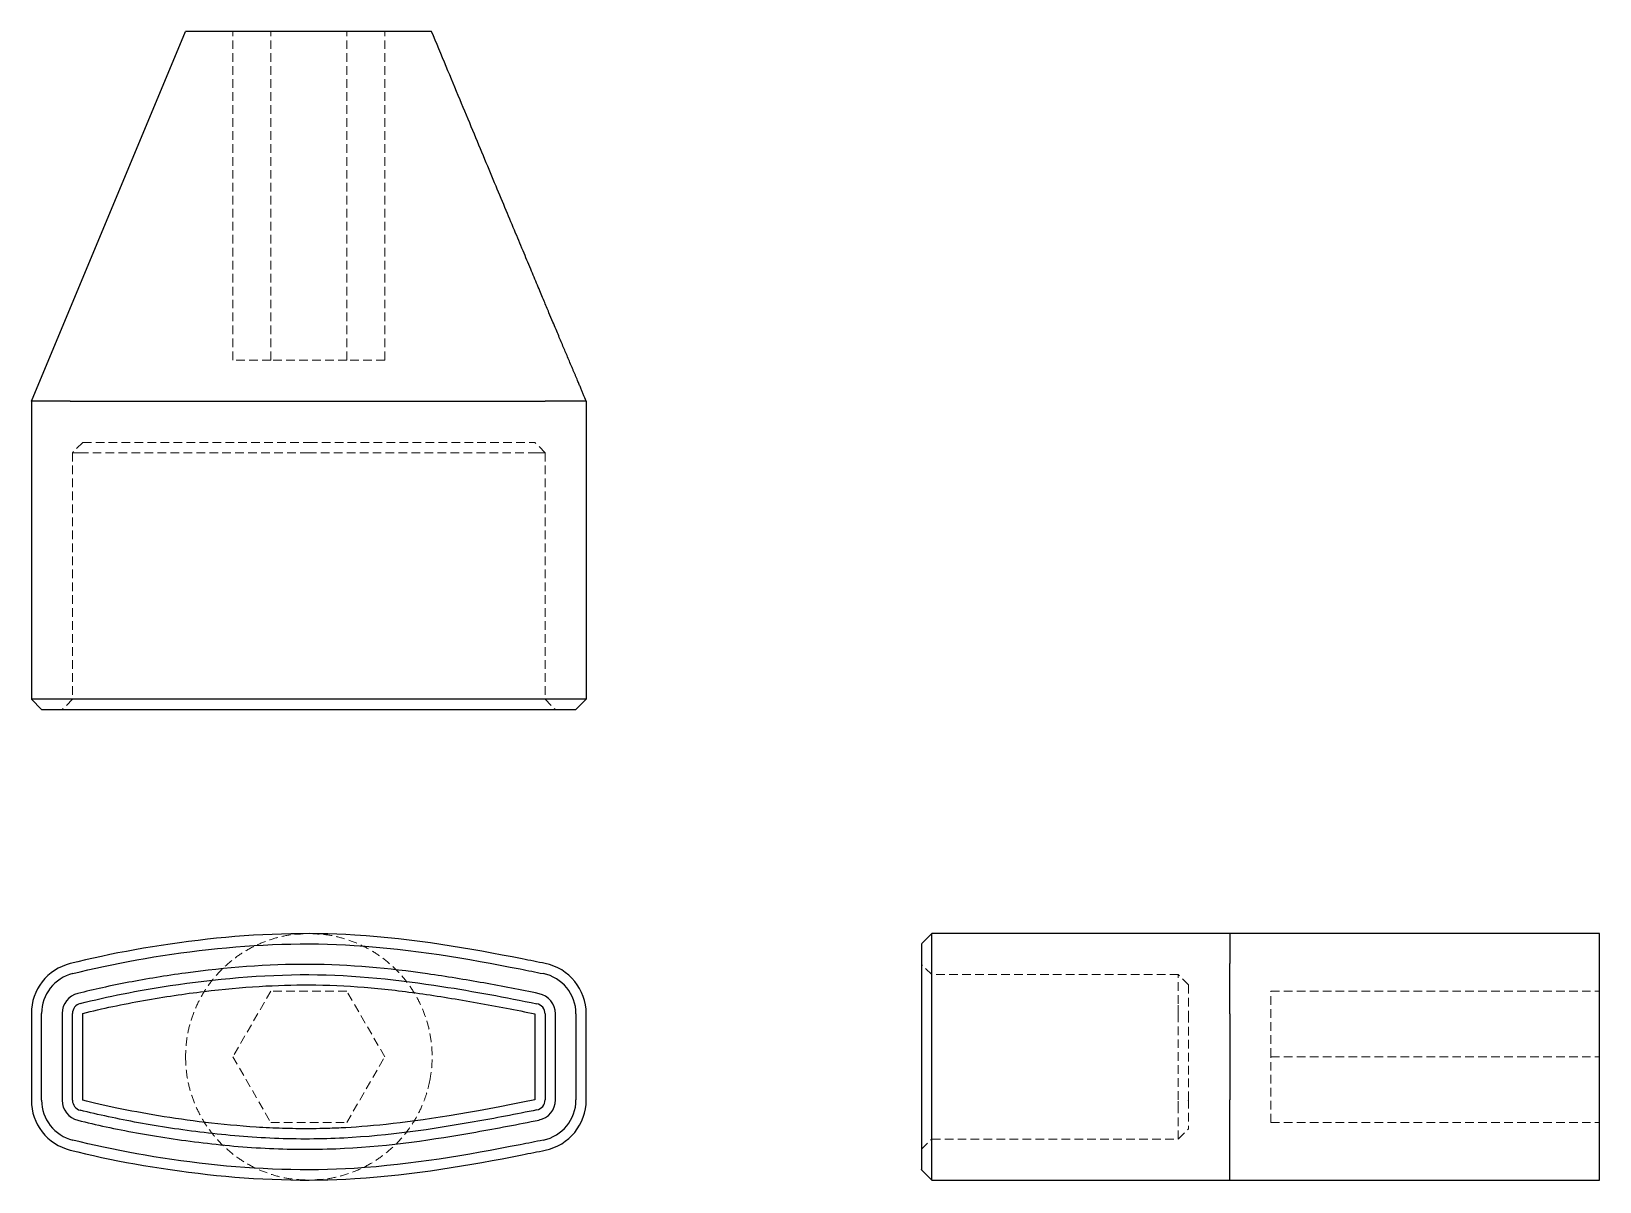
# Model space of a CAD drawing. Header units: millimetres. Extents: x 42 to 273, y 39 to 208.
import ezdxf

# ---------------------------------------------------------------- set-up
doc = ezdxf.new("R2010")
doc.units = ezdxf.units.MM
doc.linetypes.add('HIDDEN', pattern=[1.905, 1.27, -0.635])

msp = doc.modelspace()

# ---------------------------------------------------------------- linework, layer by layer
at = {"color": 7, "linetype": 'Continuous', "lineweight": 25}
for p, q in [((42.24, 153.31), (64.89, 207.66)), ((101.01, 207.66), (64.89, 207.66)), ((42.24, 153.31), (42.24, 109.53)), ((123.77, 153.31), (123.56, 153.8)), ((123.77, 153.31), (123.77, 109.53)), ((47.96, 109.53), (42.24, 109.53)), ((42.24, 109.53), (43.75, 108.02)), ((123.77, 109.53), (117.74, 109.53)), ((123.77, 109.53), (122.26, 108.02)), ((43.75, 108.02), (48.32, 108.02)), ((117.43, 108.02), (122.26, 108.02)), ((174.53, 75.1), (173.02, 73.59)), ((218.31, 75.1), (174.53, 75.1)), ((272.66, 75.11), (218.31, 75.1)), ((173.02, 69.23), (173.02, 63.32)), ((174.53, 63.32), (174.53, 70.71)), ((42.24, 63.38), (42.24, 50.62)), ((43.75, 50.62), (43.75, 63.38)), ((46.77, 63.38), (46.77, 50.62)), ((48.28, 50.62), (48.28, 63.38)), ((49.79, 50.62), (49.79, 63.38)), ((116.22, 63.32), (116.22, 50.68)), ((117.73, 63.32), (117.73, 50.68)), ((119.24, 50.68), (119.24, 63.32)), ((122.26, 63.32), (122.26, 50.68)), ((123.77, 50.68), (123.77, 63.32)), ((173.02, 63.32), (173.02, 50.68)), ((174.53, 50.68), (174.53, 63.32)), ((173.02, 50.68), (173.02, 44.76)), ((174.53, 43.29), (174.53, 50.68)), ((173.02, 40.41), (174.53, 38.9)), ((174.53, 38.9), (218.31, 38.9))]:
    msp.add_line(p, q, dxfattribs=at)
at = {"color": 7, "linetype": 'HIDDEN', "lineweight": 18}
for p, q in [((71.85, 159.35), (71.85, 207.66)), ((77.43, 159.35), (77.43, 207.66)), ((88.58, 159.35), (88.58, 207.66)), ((94.16, 159.35), (94.16, 207.66)), ((77.43, 159.35), (71.85, 159.35)), ((88.58, 159.35), (77.43, 159.35)), ((94.16, 159.35), (88.58, 159.35)), ((49.79, 147.27), (48.28, 145.76)), ((49.42, 145.76), (48.28, 145.76)), ((48.28, 145.76), (48.28, 109.53)), ((49.79, 147.27), (49.79, 147.27)), ((49.79, 147.27), (49.79, 147.26)), ((117.73, 145.76), (116.22, 147.27)), ((116.22, 147.27), (116.22, 147.27)), ((117.73, 145.76), (116.52, 145.76)), ((117.73, 145.76), (117.73, 109.53)), ((48.28, 109.53), (46.77, 108.02)), ((117.73, 109.53), (119.24, 108.02)), ((174.53, 69.08), (173.02, 70.59)), ((218.31, 70.7), (218.31, 71.19)), ((210.76, 69.08), (174.53, 69.08)), ((212.27, 67.57), (210.76, 69.08)), ((77.43, 66.67), (71.85, 57.01)), ((88.58, 66.67), (77.43, 66.67)), ((94.16, 57.01), (88.58, 66.67)), ((210.76, 64.84), (210.76, 64.8)), ((210.76, 63.32), (210.76, 64.8)), ((224.35, 57.01), (224.35, 66.67)), ((224.35, 66.67), (272.66, 66.67)), ((210.76, 50.68), (210.76, 63.32)), ((212.27, 63.32), (212.25, 63.34)), ((212.27, 63.32), (212.27, 50.68)), ((71.85, 57.01), (77.43, 47.35)), ((88.58, 47.35), (94.16, 57.01)), ((224.35, 57.01), (272.66, 57.01)), ((224.35, 47.35), (224.35, 57.01)), ((210.76, 49.2), (210.76, 50.68)), ((210.76, 49.2), (210.76, 49.16)), ((212.19, 50.6), (212.27, 50.68)), ((212.27, 50.62), (212.2, 50.56)), ((77.43, 47.35), (88.58, 47.35)), ((210.76, 44.92), (212.27, 46.43)), ((224.35, 47.35), (272.66, 47.35)), ((173.02, 43.42), (174.53, 44.92)), ((174.53, 44.92), (210.76, 44.92))]:
    msp.add_line(p, q, dxfattribs=at)
at = {"color": 7, "linetype": 'Continuous', "lineweight": 25}
for centre, radius, start, end in [((49.79, 63.38), 7.55, 104.0739, 180), ((49.79, 63.38), 6.04, 104.0739, 180), ((116.22, 63.32), 6.04, 0, 78.382), ((116.22, 63.32), 7.55, 0, 78.382), ((49.79, 63.38), 3.02, 104.0739, 180), ((49.79, 63.38), 1.51, 104.0739, 180), ((116.22, 63.32), 1.51, 0, 78.382), ((116.22, 63.32), 3.02, 0, 78.382), ((49.79, 50.62), 7.55, 180, 255.926), ((49.79, 50.62), 6.04, 180, 255.926), ((49.79, 50.62), 3.02, 180, 255.926), ((49.79, 50.62), 1.51, 180, 255.926), ((116.22, 50.68), 1.51, 281.6181, 0), ((116.22, 50.68), 3.02, 281.6181, 0), ((116.22, 50.68), 6.04, 281.6181, 0), ((116.22, 50.68), 7.55, 281.6181, 0)]:
    msp.add_arc(centre, radius, start, end, dxfattribs=at)
for points, knots in [([(123.57, 153.8), (123.5, 153.94), (123.39, 154.22), (123.19, 154.7), (122.98, 155.21), (122.75, 155.75), (122.54, 156.26), (122.34, 156.73), (122.18, 157.11), (122.01, 157.51), (121.83, 157.92), (121.65, 158.35), (121.41, 158.92), (121.11, 159.61), (120.78, 160.42), (120.31, 161.52), (119.83, 162.66), (119.31, 163.91), (118.83, 165.04), (118.25, 166.43), (117.53, 168.14), (116.68, 170.17), (115.7, 172.51), (114.59, 175.17), (113.35, 178.14), (111.97, 181.43), (110.47, 185.03), (108.84, 188.94), (107.07, 193.18), (105.18, 197.72), (103.15, 202.59), (101.76, 205.93), (101.05, 207.66)], [0, 0, 0, 0, 0.037945, 0.071532, 0.100861, 0.126074, 0.147375, 0.158843, 0.169017, 0.178051, 0.186156, 0.193613, 0.200765, 0.214387, 0.227694, 0.24049, 0.268641, 0.284066, 0.301687, 0.324363, 0.352396, 0.38558, 0.423913, 0.467391, 0.516011, 0.569768, 0.628659, 0.692681, 0.761829, 0.8361, 0.915491, 1, 1, 1, 1]), ([(47.96, 153.31), (47.15, 153.31), (46.37, 153.31), (44.98, 153.31), (44.35, 153.31), (43.33, 153.31), (42.93, 153.31), (42.38, 153.31), (42.24, 153.31), (42.24, 153.31)], [0, 0, 0, 0, 0.25, 0.25, 0.5, 0.5, 0.75, 0.75, 1, 1, 1, 1]), ([(47.96, 153.31), (52.77, 153.31), (58.19, 153.31), (65.55, 153.31), (67.05, 153.31), (70.1, 153.31), (74.74, 153.31), (79.46, 153.31), (82.57, 153.31)], [0, 0, 0, 0, 0.5, 0.5, 0.625, 0.625, 0.75, 1, 1, 1, 1]), ([(82.57, 153.31), (84.17, 153.31), (85.76, 153.31), (88.9, 153.31), (90.45, 153.31), (95.02, 153.31), (100.93, 153.31), (108.01, 153.31), (112.19, 153.31), (114.97, 153.31), (116.36, 153.31), (117.74, 153.31)], [0, 0, 0, 0, 0.125, 0.125, 0.25, 0.25, 0.5, 0.75, 0.875, 0.875, 1, 1, 1, 1]), ([(123.77, 153.31), (123.77, 153.31), (123.62, 153.31), (123.04, 153.31), (122.61, 153.31), (121.52, 153.31), (120.87, 153.31), (119.39, 153.31), (118.58, 153.31), (117.74, 153.31)], [0, 0, 0, 0, 0.25, 0.25, 0.5, 0.5, 0.75, 0.75, 1, 1, 1, 1]), ([(123.77, 153.31), (123.77, 153.31), (123.77, 153.31), (123.77, 153.31), (123.77, 153.31), (123.77, 153.31)], [0.46887413, 0.46887413, 0.46887413, 0.46887413, 0.4688777, 0.4688777, 0.53112988, 0.53112988, 0.53112988, 0.53112988]), ([(117.74, 109.53), (116.62, 109.53), (115.49, 109.53), (114.36, 109.53), (106.49, 109.53), (98.53, 109.53), (89.78, 109.53), (82.77, 109.53), (75.22, 109.53), (68.12, 109.53), (60.66, 109.53), (53.86, 109.53), (47.96, 109.53)], [-0.9819421, -0.9819421, -0.9819421, -0.9819421, -0.9324141, -0.9324141, -0.9324141, -0.5869098, -0.5869098, -0.5869098, -0.3102856, -0.3102856, -0.3102856, -0.0199507, -0.0199507, -0.0199507, -0.0199507]), ([(48.32, 108.02), (54.15, 108.02), (60.89, 108.02), (68.28, 108.02), (75.31, 108.02), (82.78, 108.02), (89.68, 108.02), (98.33, 108.02), (106.22, 108.02), (114.07, 108.02), (115.2, 108.02), (116.32, 108.02), (117.43, 108.02)], [0.0199507, 0.0199507, 0.0199507, 0.0199507, 0.3102856, 0.3102856, 0.3102856, 0.5869098, 0.5869098, 0.5869098, 0.9324141, 0.9324141, 0.9324141, 0.9819421, 0.9819421, 0.9819421, 0.9819421]), ([(117.74, 70.71), (116.62, 70.94), (115.49, 71.17), (114.36, 71.39), (106.49, 72.93), (98.53, 74.33), (89.78, 74.89), (82.77, 75.33), (75.22, 75.06), (68.12, 74.27), (60.66, 73.44), (53.86, 72.18), (47.96, 70.7)], [-0.9819421, -0.9819421, -0.9819421, -0.9819421, -0.9324141, -0.9324141, -0.9324141, -0.5869098, -0.5869098, -0.5869098, -0.3102856, -0.3102856, -0.3102856, -0.0199507, -0.0199507, -0.0199507, -0.0199507]), ([(48.32, 69.23), (54.15, 70.7), (60.89, 71.94), (68.28, 72.77), (75.31, 73.55), (82.78, 73.82), (89.68, 73.38), (98.33, 72.83), (106.22, 71.44), (114.07, 69.91), (115.2, 69.69), (116.32, 69.46), (117.43, 69.23)], [0.0199507, 0.0199507, 0.0199507, 0.0199507, 0.3102856, 0.3102856, 0.3102856, 0.5869098, 0.5869098, 0.5869098, 0.9324141, 0.9324141, 0.9324141, 0.9819421, 0.9819421, 0.9819421, 0.9819421]), ([(174.53, 70.71), (174.53, 71.06), (174.53, 71.77), (174.53, 72.75), (174.53, 73.63), (174.53, 74.36), (174.53, 74.87), (174.53, 75.12), (174.53, 75.08), (174.53, 75.07)], [0, 0, 0, 0, 0.151766, 0.304559, 0.459398, 0.617466, 0.780074, 0.948279, 1, 1, 1, 1]), ([(218.31, 75.1), (218.31, 75.08), (218.31, 75.04), (218.31, 74.67), (218.31, 74.14), (218.31, 73.48), (218.31, 72.75), (218.31, 71.85), (218.31, 71.15), (218.31, 70.72)], [0, 0, 0, 0, 0.144586, 0.291416, 0.43405, 0.573454, 0.694169, 0.813629, 1, 1, 1, 1]), ([(272.66, 53.48), (272.66, 54.06), (272.66, 55.22), (272.66, 57.2), (272.66, 59.37), (272.66, 61.7), (272.66, 63.95), (272.66, 66.09), (272.66, 68.06), (272.66, 69.85), (272.66, 71.42), (272.66, 72.74), (272.66, 73.78), (272.66, 74.55), (272.66, 75.03), (272.66, 75.09), (272.66, 75.11)], [0, 0, 0, 0, 0.055138, 0.110803, 0.185179, 0.258886, 0.333213, 0.407589, 0.481296, 0.555623, 0.629999, 0.703706, 0.778033, 0.852409, 0.926116, 1, 1, 1, 1]), ([(173.02, 73.57), (173.02, 73.56), (173.02, 73.54), (173.02, 73.17), (173.02, 72.63), (173.02, 71.92), (173.02, 71.1), (173.02, 70.2), (173.02, 69.56), (173.02, 69.23)], [0, 0, 0, 0, 0.135719, 0.28695, 0.434055, 0.577965, 0.719704, 0.860212, 1, 1, 1, 1]), ([(83.01, 70.59), (76.98, 70.61), (70.72, 70.09), (63.44, 69.11), (62.01, 68.9), (59.23, 68.44), (55.15, 67.72), (51.4, 66.89), (49.06, 66.31)], [0, 0, 0, 0, 0.5, 0.5, 0.625, 0.625, 0.75, 1, 1, 1, 1]), ([(116.83, 66.28), (114.13, 66.83), (111.43, 67.36), (105.97, 68.34), (103.22, 68.79), (94.83, 69.99), (89.07, 70.56), (83.01, 70.59)], [0, 0, 0, 0, 0.25, 0.25, 0.5, 0.5, 1, 1, 1, 1]), ([(218.31, 63.32), (218.31, 64.18), (218.31, 65.04), (218.31, 66.66), (218.31, 67.42), (218.31, 68.76), (218.31, 69.33), (218.31, 70.22), (218.31, 70.54), (218.31, 70.71)], [0, 0, 0, 0, 0.25, 0.25, 0.5, 0.5, 0.75, 0.75, 1, 1, 1, 1]), ([(49.42, 64.84), (53.39, 65.84), (63.74, 67.93), (76.21, 69.1), (83, 69.08)], [0.0199507, 0.0199507, 0.0199507, 0.0199507, 0.2255652, 0.4997129, 0.4997129, 0.4997129, 0.4997129]), ([(49.79, 63.38), (52.67, 64.1), (57.23, 65.06), (61.76, 65.8), (64.73, 66.24), (66.19, 66.44), (73.29, 67.3), (78.41, 67.59), (83, 67.57)], [0, 0, 0, 0, 0.25, 0.375, 0.375, 0.5, 0.5, 1, 1, 1, 1]), ([(83, 67.57), (85.79, 67.56), (89.82, 67.37), (93.83, 66.98), (96.53, 66.68), (97.89, 66.5), (100.64, 66.12), (102.04, 65.91), (104.86, 65.45), (106.29, 65.21), (110.6, 64.44), (113.51, 63.88), (116.22, 63.32)], [0, 0, 0, 0, 0.25, 0.375, 0.375, 0.5, 0.5, 0.625, 0.625, 0.75, 0.75, 1, 1, 1, 1]), ([(83.01, 69.08), (89.83, 69.05), (101.12, 67.78), (111.92, 65.74), (116.52, 64.8)], [0.4997178, 0.4997178, 0.4997178, 0.4997178, 0.7752745, 0.9819421, 0.9819421, 0.9819421, 0.9819421]), ([(218.31, 63.32), (218.31, 63.32), (218.31, 63.32), (218.31, 59.11), (218.31, 54.89), (218.31, 50.68)], [0.46887413, 0.46887413, 0.46887413, 0.46887413, 0.4688777, 0.4688777, 0.53112988, 0.53112988, 0.53112988, 0.53112988]), ([(272.66, 38.88), (272.66, 38.88), (272.66, 38.83), (272.66, 39.01), (272.66, 39.44), (272.66, 40.22), (272.66, 41.26), (272.66, 42.58), (272.66, 44.15), (272.66, 45.94), (272.66, 47.91), (272.66, 49.87), (272.66, 51.74), (272.66, 52.9), (272.66, 53.48)], [0, 0, 0, 0, 0.000021, 0.095507, 0.190134, 0.285556, 0.381043, 0.475669, 0.571092, 0.666578, 0.761204, 0.856627, 0.928672, 1, 1, 1, 1]), ([(116.52, 49.2), (113.46, 48.57), (104.22, 46.82), (91.66, 44.94), (77.98, 44.86), (67.52, 45.77), (57.78, 47.26), (52.08, 48.49), (49.42, 49.16)], [-0.9819421, -0.9819421, -0.9819421, -0.9819421, -0.8445148, -0.56966, -0.4322327, -0.2948053, -0.157378, -0.0199506, -0.0199506, -0.0199506, -0.0199506]), ([(116.22, 50.68), (106.6, 48.7), (96.1, 47.11), (88.53, 46.57), (85.12, 46.45), (82.38, 46.42), (79.16, 46.46), (73.96, 46.72), (67.73, 47.32), (58.46, 48.65), (52.74, 49.88), (49.79, 50.62)], [-1.072475, -1.072475, -1.072475, -1.072475, -0.919264, -0.842659, -0.804356, -0.766053, -0.689448, -0.612843, -0.459632, -0.306421, 0, 0, 0, 0]), ([(218.31, 43.29), (218.31, 43.46), (218.31, 43.78), (218.31, 44.67), (218.31, 45.24), (218.31, 46.58), (218.31, 47.34), (218.31, 48.96), (218.31, 49.82), (218.31, 50.68)], [0, 0, 0, 0, 0.25, 0.25, 0.5, 0.5, 0.75, 0.75, 1, 1, 1, 1]), ([(49.06, 47.69), (51.75, 47.02), (57.51, 45.78), (67.34, 44.27), (77.91, 43.35), (91.8, 43.43), (104.48, 45.33), (113.75, 47.09), (116.83, 47.72)], [0.0199506, 0.0199506, 0.0199506, 0.0199506, 0.157378, 0.2948053, 0.4322327, 0.56966, 0.8445148, 0.9819421, 0.9819421, 0.9819421, 0.9819421]), ([(117.43, 44.76), (116.32, 44.54), (115.2, 44.31), (114.07, 44.09), (106.22, 42.56), (98.33, 41.17), (89.68, 40.62), (82.78, 40.18), (75.31, 40.45), (68.28, 41.23), (60.89, 42.05), (54.15, 43.3), (48.32, 44.77)], [-0.9819421, -0.9819421, -0.9819421, -0.9819421, -0.9324229, -0.9324229, -0.9324229, -0.5869126, -0.5869126, -0.5869126, -0.3102864, -0.3102864, -0.3102864, -0.0199506, -0.0199506, -0.0199506, -0.0199506]), ([(173.02, 44.76), (173.02, 44.42), (173.02, 43.71), (173.02, 42.74), (173.02, 41.86), (173.02, 41.14), (173.02, 40.63), (173.02, 40.39), (173.02, 40.43), (173.02, 40.44)], [0, 0, 0, 0, 0.152538, 0.305955, 0.461035, 0.619022, 0.781287, 0.948653, 1, 1, 1, 1]), ([(47.96, 43.3), (53.86, 41.82), (60.66, 40.56), (68.12, 39.73), (75.22, 38.94), (82.77, 38.67), (89.78, 39.11), (98.53, 39.67), (106.5, 41.07), (114.36, 42.61), (115.49, 42.83), (116.62, 43.06), (117.74, 43.29)], [0.0199506, 0.0199506, 0.0199506, 0.0199506, 0.3102864, 0.3102864, 0.3102864, 0.5869126, 0.5869126, 0.5869126, 0.9324229, 0.9324229, 0.9324229, 0.9819421, 0.9819421, 0.9819421, 0.9819421]), ([(174.53, 38.92), (174.53, 38.93), (174.53, 38.95), (174.53, 39.32), (174.53, 39.87), (174.53, 40.58), (174.53, 41.41), (174.53, 42.32), (174.53, 42.96), (174.53, 43.29)], [0, 0, 0, 0, 0.136497, 0.288327, 0.435666, 0.579571, 0.721022, 0.86091, 1, 1, 1, 1]), ([(218.31, 38.9), (218.31, 38.92), (218.31, 38.96), (218.31, 39.35), (218.31, 39.9), (218.31, 40.61), (218.31, 41.43), (218.31, 42.33), (218.31, 42.97), (218.31, 43.29)], [0, 0, 0, 0, 0.147628, 0.29731, 0.442664, 0.584716, 0.724404, 0.862588, 1, 1, 1, 1]), ([(218.31, 38.9), (227.37, 38.9), (245.49, 38.89), (263.6, 38.89), (272.66, 38.89)], [0, 0, 0, 0, 0.499995, 1, 1, 1, 1])]:
    msp.add_open_spline(points, degree=3, knots=knots, dxfattribs=at)
msp.add_open_spline([(42.24, 153.31), (42.24, 153.31), (42.24, 153.31), (42.24, 153.31)], degree=3, dxfattribs=at)
at = {"color": 7, "linetype": 'HIDDEN', "lineweight": 18}
for points in [[(42.24, 153.31), (42.24, 153.31), (42.24, 153.31), (42.24, 153.31)], [(218.31, 57.04), (218.31, 59.15), (218.31, 61.27), (218.31, 63.38)], [(218.31, 50.62), (218.31, 52.73), (218.31, 54.85), (218.31, 56.96)]]:
    msp.add_open_spline(points, degree=3, dxfattribs=at)
for points, knots in [([(47.96, 153.31), (53.86, 153.31), (60.66, 153.31), (68.12, 153.31), (72.84, 153.31), (77.75, 153.31), (82.57, 153.31)], [0.0199506, 0.0199506, 0.0199506, 0.0199506, 0.3102864, 0.3102864, 0.3102864, 0.4940633, 0.4940633, 0.4940633, 0.4940633]), ([(83, 145.76), (77.69, 145.76), (67.16, 145.76), (54.43, 145.76), (49.42, 145.76)], [-0.9241718, -0.9241718, -0.9241718, -0.9241718, -0.3960789, 0, 0, 0, 0]), ([(49.79, 147.27), (52.67, 147.27), (57.23, 147.27), (61.76, 147.27), (64.73, 147.27), (66.19, 147.27), (73.29, 147.27), (78.41, 147.27), (83, 147.27)], [0, 0, 0, 0, 0.25, 0.375, 0.375, 0.5, 0.5, 1, 1, 1, 1]), ([(83, 147.27), (85.79, 147.27), (89.82, 147.27), (93.83, 147.27), (96.53, 147.27), (97.89, 147.27), (100.64, 147.27), (102.04, 147.27), (104.86, 147.27), (106.29, 147.27), (110.6, 147.27), (113.51, 147.27), (116.22, 147.27)], [0, 0, 0, 0, 0.25, 0.375, 0.375, 0.5, 0.5, 0.625, 0.625, 0.75, 0.75, 1, 1, 1, 1]), ([(116.52, 145.76), (113.41, 145.76), (106.67, 145.76), (95.43, 145.76), (87.86, 145.76), (83.01, 145.76)], [-1.104566, -1.104566, -1.104566, -1.104566, -0.788974, -0.473382, 0, 0, 0, 0]), ([(82.2, 75.06), (81.68, 75.04), (80.37, 74.99), (78.3, 74.54), (76.05, 73.79), (73.92, 72.74), (71.94, 71.42), (70.16, 69.84), (68.59, 68.06), (67.27, 66.08), (66.22, 63.95), (65.46, 61.7), (64.98, 59.37), (64.92, 57.79), (64.89, 57)], [0, 0, 0, 0, 0.05682, 0.142091, 0.228081, 0.314127, 0.399398, 0.485387, 0.571434, 0.656705, 0.742694, 0.828726, 0.913997, 1, 1, 1, 1]), ([(100.78, 53.48), (100.88, 54.06), (101.07, 55.22), (101.16, 57.2), (101.02, 59.37), (100.56, 61.7), (99.79, 63.95), (98.74, 66.09), (97.42, 68.06), (95.85, 69.85), (94.07, 71.42), (92.09, 72.74), (89.96, 73.79), (87.71, 74.55), (85.57, 75), (84.2, 75.05), (83.6, 75.08)], [0, 0, 0, 0, 0.056164, 0.112867, 0.188628, 0.263707, 0.339419, 0.41518, 0.49026, 0.565971, 0.641733, 0.716812, 0.792523, 0.868285, 0.943364, 1, 1, 1, 1]), ([(218.31, 74.87), (218.31, 74.91), (218.31, 75.07), (218.31, 75.08), (218.31, 75.1)], [0, 0, 0, 0, 0.2200512, 1, 1, 1, 1]), ([(210.76, 64.8), (210.76, 65.44), (210.76, 66.73), (210.76, 68.48), (210.76, 69.06), (210.76, 69.08)], [-1.104566, -1.104566, -1.104566, -1.104566, -0.788974, -0.473382, 0, 0, 0, 0]), ([(212.27, 67.57), (212.27, 67.56), (212.27, 67.37), (212.27, 66.98), (212.27, 66.68), (212.27, 66.5), (212.27, 66.12), (212.27, 65.91), (212.27, 65.45), (212.27, 65.21), (212.27, 64.44), (212.27, 63.88), (212.27, 63.32)], [0, 0, 0, 0, 0.25, 0.375, 0.375, 0.5, 0.5, 0.625, 0.625, 0.75, 0.75, 1, 1, 1, 1]), ([(64.89, 57), (64.92, 56.21), (64.98, 54.63), (65.46, 52.3), (66.22, 50.05), (67.27, 47.91), (68.59, 45.94), (70.16, 44.15), (71.94, 42.58), (73.92, 41.26), (76.05, 40.21), (78.3, 39.45), (80.46, 39), (81.86, 38.94), (82.47, 38.92)], [0, 0, 0, 0, 0.085186, 0.169618, 0.254775, 0.339975, 0.424407, 0.50955, 0.594749, 0.679182, 0.764324, 0.849524, 0.933956, 1, 1, 1, 1]), ([(83.87, 38.94), (84.38, 38.96), (85.66, 39.02), (87.71, 39.46), (89.96, 40.21), (92.09, 41.26), (94.07, 42.58), (95.85, 44.15), (97.42, 45.94), (98.74, 47.91), (99.7, 49.87), (100.38, 51.74), (100.65, 52.9), (100.78, 53.48)], [0, 0, 0, 0, 0.062698, 0.160756, 0.259641, 0.358591, 0.456649, 0.555533, 0.654483, 0.752542, 0.851426, 0.926085, 1, 1, 1, 1]), ([(210.76, 44.93), (210.76, 44.93), (210.76, 44.95), (210.76, 45.01), (210.76, 45.11), (210.76, 45.27), (210.76, 45.5), (210.76, 45.8), (210.76, 46.16), (210.76, 46.59), (210.76, 47.09), (210.76, 47.7), (210.76, 48.4), (210.76, 48.93), (210.76, 49.2)], [0, 0, 0, 0, 0.055548, 0.108111, 0.16778, 0.234995, 0.310785, 0.396201, 0.475425, 0.562516, 0.657995, 0.762386, 0.876213, 1, 1, 1, 1]), ([(212.27, 50.68), (212.27, 50.42), (212.27, 49.92), (212.27, 49.26), (212.27, 48.68), (212.27, 48.18), (212.27, 47.73), (212.27, 47.33), (212.27, 47), (212.27, 46.77), (212.27, 46.6), (212.27, 46.5), (212.27, 46.45), (212.27, 46.44), (212.27, 46.44)], [0, 0, 0, 0, 0.117627, 0.226261, 0.326344, 0.418314, 0.50261, 0.602121, 0.690203, 0.767922, 0.841083, 0.905195, 0.960671, 1, 1, 1, 1])]:
    msp.add_open_spline(points, degree=3, knots=knots, dxfattribs=at)

doc.saveas('drawing.dxf')
